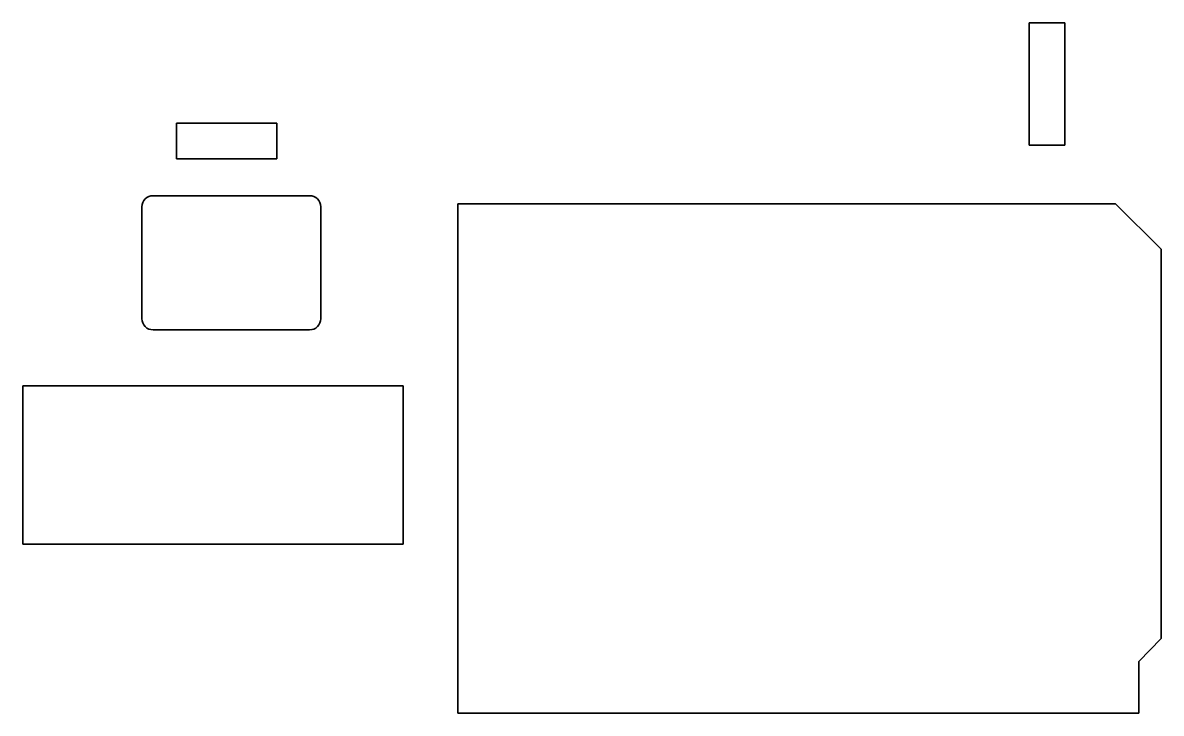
# Model space of a CAD drawing. Extents: x 84 to 213, y 66 to 144.
import ezdxf

# ---------------------------------------------------------------- set-up
doc = ezdxf.new("R2010")
doc.units = 0

msp = doc.modelspace()

# ---------------------------------------------------------------- linework, layer by layer
at = {"color": 171, "lineweight": 35, "ltscale": 0.101008}
for p, q in [((198.16571, 144.201477), (202.206024, 144.201477)), ((202.206024, 130.290344), (198.16571, 130.290344))]:
    msp.add_line(p, q, dxfattribs=at)
at = {"color": 171, "lineweight": 35, "ltscale": 0.347778}
for p, q in [((198.16571, 130.290344), (198.16571, 144.201477)), ((202.206024, 144.201477), (202.206024, 130.290344))]:
    msp.add_line(p, q, dxfattribs=at)
at = {"color": 171, "lineweight": 35, "ltscale": 0.285294}
for p, q in [((101.290955, 132.817337), (112.702698, 132.817337)), ((112.702698, 128.737335), (101.290955, 128.737335))]:
    msp.add_line(p, q, dxfattribs=at)
at = {"color": 171, "lineweight": 35, "ltscale": 0.102}
for p, q in [((101.290955, 128.737335), (101.290955, 132.817337)), ((112.702698, 132.817337), (112.702698, 128.737335))]:
    msp.add_line(p, q, dxfattribs=at)
at = {"color": 171, "lineweight": 35, "ltscale": 0.4445}
for p, q in [((98.642838, 124.568611), (116.422836, 124.568611)), ((116.422836, 109.328606), (98.642838, 109.328606))]:
    msp.add_line(p, q, dxfattribs=at)
at = {"color": 171, "lineweight": 35, "ltscale": 0.3175}
for p, q in [((97.372833, 110.59861), (97.372833, 123.298607)), ((117.692841, 123.298607), (117.692841, 110.59861))]:
    msp.add_line(p, q, dxfattribs=at)
at = {"color": 171, "lineweight": 35}
for p, q in [((207.987732, 123.659721), (133.274139, 123.659721)), ((133.274139, 123.659721), (133.274139, 65.798523)), ((213.169342, 74.28212), (213.169342, 118.478119)), ((83.830681, 102.98381), (127.030678, 102.98381)), ((127.030678, 84.98381), (83.830681, 84.98381)), ((133.274139, 65.798523), (210.629333, 65.798523))]:
    msp.add_line(p, q, dxfattribs=at)
at = {"color": 171, "lineweight": 35, "ltscale": 0.183197}
msp.add_line((213.169342, 118.478119), (207.987732, 123.659721), dxfattribs=at)
at = {"color": 171, "lineweight": 35, "ltscale": 0.45}
for p, q in [((83.830681, 84.98381), (83.830681, 102.98381)), ((127.030678, 102.98381), (127.030678, 84.98381))]:
    msp.add_line(p, q, dxfattribs=at)
at = {"color": 171, "lineweight": 35, "ltscale": 0.090932}
msp.add_line((210.629333, 71.678619), (213.169342, 74.28212), dxfattribs=at)
at = {"color": 171, "lineweight": 35, "ltscale": 0.147002}
msp.add_line((210.629333, 65.798523), (210.629333, 71.678619), dxfattribs=at)
at = {"color": 171, "lineweight": 35}
for centre, start, end in [((98.642838, 123.298607), 90.000003, 179.999995), ((116.422836, 123.298607), 360, 90.000003), ((98.642838, 110.59861), 179.999995, 269.999997), ((116.422836, 110.59861), 269.999997, 360)]:
    msp.add_arc(centre, 1.27, start, end, dxfattribs=at)

doc.saveas('drawing.dxf')
